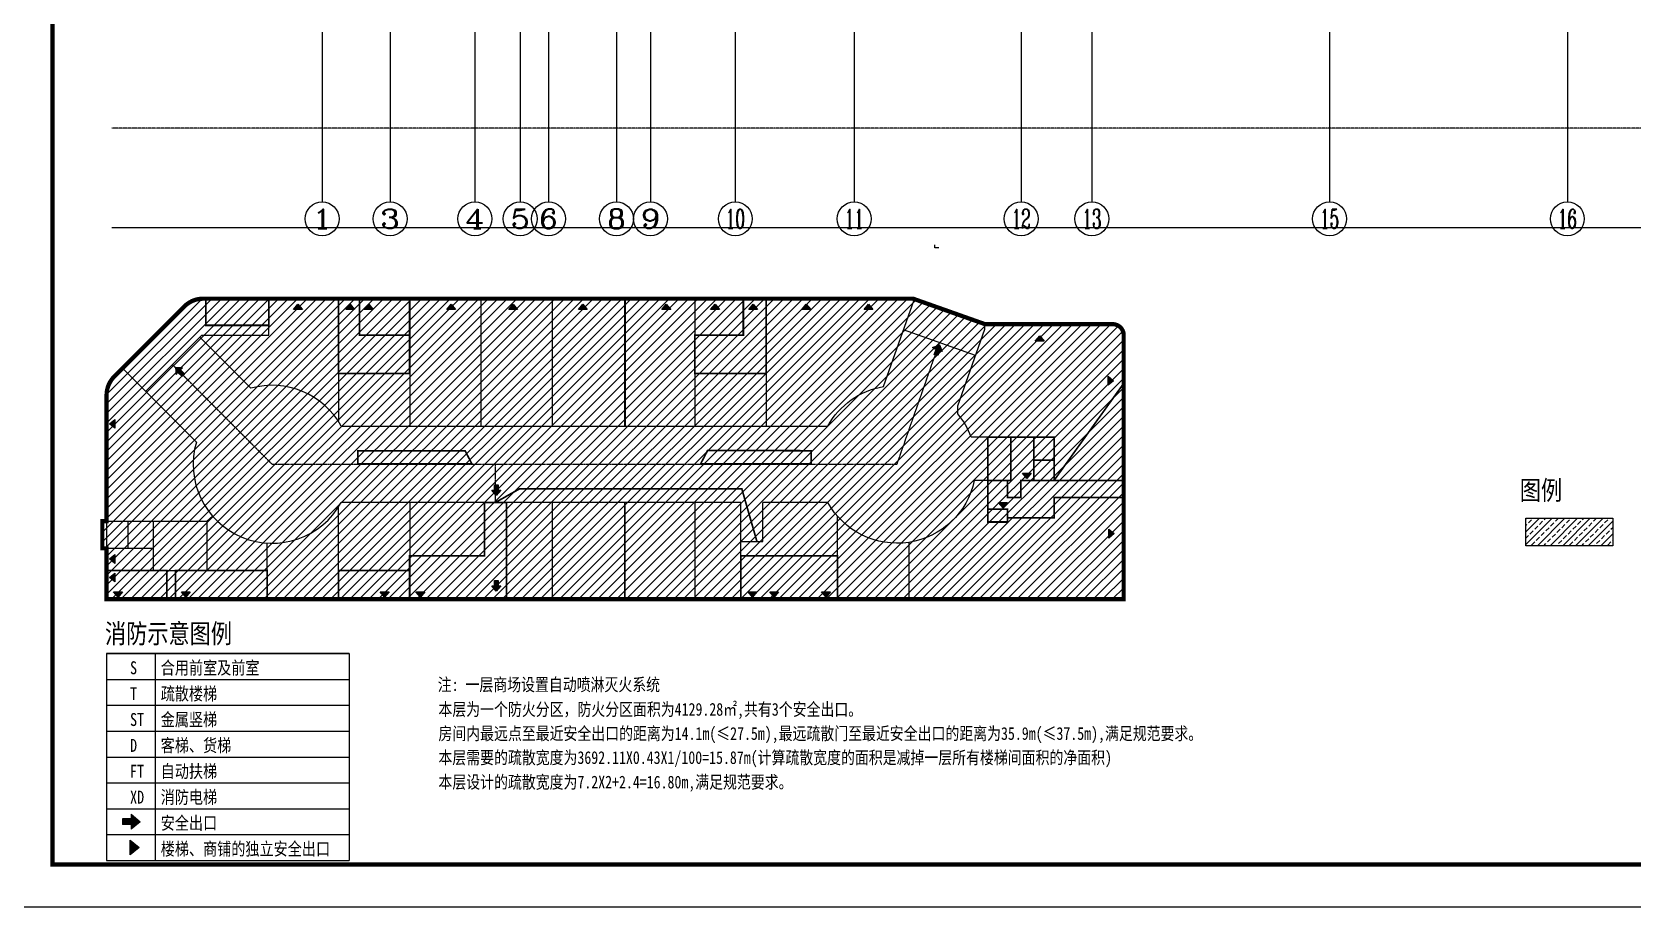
# Model space of a CAD drawing. Extents: x -737978 to 768813, y -372247 to 1140308.
# Drawn here: x -532002 to -475432, y -159911 to -128998 of the extents above; entities that cross this region are included whole.
import ezdxf
from ezdxf.enums import TextEntityAlignment as Align

# ---------------------------------------------------------------- set-up
doc = ezdxf.new("R2010")
doc.units = 0
doc.header["$LTSCALE"] = 10
doc.header["$MEASUREMENT"] = 0
doc.linetypes.add('DASH', pattern=[0.35, 0.25, -0.1])
doc.linetypes.add('DASHDOT', pattern=[1, 0.5, -0.25, 0, -0.25])
doc.layers.get('0').update_dxf_attribs({"linetype": 'CONTINUOUS'})
for name, color, linetype in [('0-填充墙', 8, 'CONTINUOUS'), ('0-消防示意', 6, 'CONTINUOUS'), ('AXIS', 3, 'CONTINUOUS'), ('AXIS_TEXT', 7, 'CONTINUOUS'), ('J-COLU-梁柱', 30, 'CONTINUOUS'), ('lh', 114, 'CONTINUOUS'), ('PUB_HATCH', 8, 'CONTINUOUS'), ('PUB_TEXT', 7, 'CONTINUOUS'), ('PUB_TITLE', 4, 'CONTINUOUS'), ('RD-中线', 7, 'DASHDOT'), ('RD-侧石线', 5, 'CONTINUOUS'), ('疏散距离', 3, 'CONTINUOUS')]:
    doc.layers.add(name, color=color, linetype=linetype)
doc.layers.add('_TL', color=7, linetype='CONTINUOUS', lineweight=18)
doc.styles.add('_TCH_AXIS', font='COMPLEX', dxfattribs={"bigfont": 'GBCBIG'})
doc.styles.add('_宋体', font='', dxfattribs={"width": 0.8})
doc.styles.add('COMPLEX', font='COMPLEX')
doc.styles.get('_宋体').set_extended_font_data('SimSun')

# ---------------------------------------------------------------- blocks, each defined once
blk = doc.blocks.new('61107115113436')
at = {"ltscale": 5}
blk.add_hatch(color=1, dxfattribs=at).paths.add_polyline_path([(0, 600), (-500, 0), (-200, 0), (-200, -600), (200, -600), (200, 0), (500, 0)])
at = {"color": 1, "ltscale": 5}
for p, q in [((-500, 0), (0, 600)), ((-200, 0), (-200, -600)), ((0, 600), (500, 0)), ((200, 0), (200, -600))]:
    blk.add_line(p, q, dxfattribs=at)
for points in [[(-500, 0), (-200, 0)], [(200, 0), (500, 0)], [(-200, -600), (200, -600)]]:
    blk.add_lwpolyline(points, dxfattribs=at)
blk = doc.blocks.new('A$C20041C7A')
at = {"layer": '0-消防示意'}
h = blk.add_hatch(color=1, dxfattribs=at)
h.dxf.hatch_style = 1
h.paths.add_polyline_path([(0, 270), (527, 270), (527, 0), (1055, 448), (527, 897), (527, 628), (0, 628)])
at = {"layer": '0-消防示意', "color": 1}
blk.add_lwpolyline([(0, 270), (527, 270), (527, 0), (1055, 448), (527, 897), (527, 628), (0, 628)], close=True, dxfattribs=at)
blk = doc.blocks.new('XF-1')
at = {"ltscale": 5}
for points in [[(23716, 36062), (24238, 36689), (24760, 36062)], [(29864, 36062), (30387, 36689), (30909, 36062)], [(32049, 36062), (32571, 36689), (33093, 36062)], [(41759, 36062), (42281, 36689), (42803, 36062)], [(49059, 36062), (49581, 36689), (50103, 36062)], [(57271, 36062), (57793, 36689), (58315, 36062)], [(67101, 36062), (67623, 36689), (68145, 36062)], [(72846, 36062), (73368, 36689), (73890, 36062)], [(77334, 36062), (77856, 36689), (78379, 36062)], [(83592, 36062), (84114, 36689), (84636, 36062)], [(90919, 36062), (91442, 36689), (91964, 36062)], [(111080, 32339), (111603, 32965), (112125, 32339)], [(98968, 31581), (99726, 31883), (99886, 31083)], [(119662, 28201), (120289, 27679), (119662, 27157)], [(2672, 22081), (2045, 22603), (2672, 23125)], [(110611, 16789), (110089, 16162), (109566, 16789)], [(107808, 13328), (107285, 12701), (106763, 13328)], [(119745, 10201), (120371, 9679), (119745, 9156)], [(2672, 6169), (2045, 6691), (2672, 7213)], [(2672, 3977), (2045, 4499), (2672, 5022)], [(3573, 2809), (3051, 2183), (2528, 2809)], [(11554, 2809), (11031, 2183), (10509, 2809)], [(34965, 2809), (34443, 2183), (33920, 2809)], [(39186, 2809), (38663, 2183), (38141, 2809)], [(78296, 2809), (77774, 2183), (77252, 2809)], [(80855, 2809), (80333, 2183), (79810, 2809)], [(86963, 2809), (86441, 2183), (85918, 2809)]]:
    blk.add_hatch(color=1, dxfattribs=at).paths.add_polyline_path(points)
at = {"layer": 'PUB_HATCH'}
h = blk.add_hatch(dxfattribs=at)
h.set_pattern_fill('ANSI31', color=8, scale=500, style=0)
h.set_pattern_definition([(45, (328615.5, 330709.46), (-561.266, 561.266), [])])
edge = h.paths.add_edge_path()
edge.add_line((1698, 1942), (121498, 1942))
edge.add_line((121498, 1942), (121498, 33042))
edge.add_arc((120198, 33042), 1300, 360, 450)
edge.add_line((120198, 34342), (105163, 34342))
edge.add_line((105163, 34342), (96693, 37342))
edge.add_line((96693, 37342), (13058, 37342))
edge.add_arc((13058, 34242), 3100, 90, 135)
edge.add_line((10866, 36434), (2606, 28174))
edge.add_arc((4798, 25982), 3100, 135, 180)
edge.add_line((1698, 25982), (1698, 11142))
edge.add_line((1698, 11142), (1198, 11142))
edge.add_line((1198, 11142), (1198, 7942))
edge.add_line((1198, 7942), (1698, 7942))
edge.add_line((1698, 7942), (1698, 1942))
at = {"color": 1, "ltscale": 5}
for points in [[(23716, 36062), (24238, 36689), (24760, 36062)], [(29864, 36062), (30387, 36689), (30909, 36062)], [(32049, 36062), (32571, 36689), (33093, 36062)], [(41759, 36062), (42281, 36689), (42803, 36062)], [(49059, 36062), (49581, 36689), (50103, 36062)], [(57271, 36062), (57793, 36689), (58315, 36062)], [(67101, 36062), (67623, 36689), (68145, 36062)], [(72846, 36062), (73368, 36689), (73890, 36062)], [(77334, 36062), (77856, 36689), (78379, 36062)], [(83592, 36062), (84114, 36689), (84636, 36062)], [(90919, 36062), (91442, 36689), (91964, 36062)], [(111080, 32339), (111603, 32965), (112125, 32339)], [(98968, 31581), (99726, 31883), (99886, 31083)], [(119662, 28201), (120289, 27679), (119662, 27157)], [(2672, 22081), (2045, 22603), (2672, 23125)], [(110611, 16789), (110089, 16162), (109566, 16789)], [(107808, 13328), (107285, 12701), (106763, 13328)], [(119745, 10201), (120371, 9679), (119745, 9156)], [(2672, 6169), (2045, 6691), (2672, 7213)], [(2672, 3977), (2045, 4499), (2672, 5022)], [(3573, 2809), (3051, 2183), (2528, 2809)], [(11554, 2809), (11031, 2183), (10509, 2809)], [(34965, 2809), (34443, 2183), (33920, 2809)], [(39186, 2809), (38663, 2183), (38141, 2809)], [(78296, 2809), (77774, 2183), (77252, 2809)], [(80855, 2809), (80333, 2183), (79810, 2809)], [(86963, 2809), (86441, 2183), (85918, 2809)]]:
    blk.add_lwpolyline(points, close=True, dxfattribs=at)
for points in [[(13498, 11142), (14182, 11737)], [(1698, 11142), (1698, 7942)]]:
    blk.add_lwpolyline(points)
at = {"layer": '0-消防示意', "color": 1}
for points in [[(6308, 26431), (12919, 33042), (20798, 33042), (20798, 37342)], [(28998, 37342), (28998, 28542), (37398, 28542)], [(37398, 28542), (37398, 33042), (31498, 33042), (31498, 37342)], [(45798, 37342), (45798, 22342)], [(54198, 37342), (54198, 22342)], [(62698, 37342), (62698, 22342)], [(62798, 37342), (62798, 22342)], [(70998, 37342), (70998, 22342)], [(18675, 26793), (12672, 32795)], [(104050, 30652), (95566, 33657)], [(12273, 20456), (3657, 29083)], [(28998, 28542), (28998, 22999)], [(37398, 28542), (37398, 22342)], [(79398, 28542), (79398, 22342)], [(76398, 13342), (29337, 13342)], [(37398, 13342), (37398, 7042)], [(54198, 13342), (54198, 1942)], [(62698, 13342), (62698, 1942)], [(62798, 1942), (62798, 13342)], [(70998, 13342), (70998, 1942)], [(76398, 7042), (76398, 13342)], [(78998, 8742), (78998, 13342)], [(28998, 5342), (28998, 12777)], [(87798, 7042), (87798, 11719)], [(1698, 11142), (13498, 11142)], [(4198, 11142), (4198, 7942)], [(7198, 11142), (7198, 5342)], [(13498, 11142), (13498, 5342)], [(1698, 7942), (7198, 7942)], [(20598, 5342), (20598, 8505)], [(76398, 8742), (78998, 8742)], [(96200, 8648), (96198, 1942)], [(1698, 1942), (121498, 1942)]]:
    blk.add_lwpolyline(points, dxfattribs=at)
at = {"layer": '0-消防示意', "color": 3, "const_width": 200}
for points in [[(13379, 34204), (20798, 34204), (20798, 37342), (13379, 37342)], [(28998, 37342), (31498, 37342), (31498, 33042), (37398, 33042), (37398, 28542), (28998, 28542)], [(37398, 33042), (31498, 33042), (31498, 37342), (37398, 37342)], [(105498, 21042), (108198, 21042), (108198, 15942), (105498, 15942)], [(110898, 21042), (113298, 21042), (113298, 15942), (110898, 15942)], [(31298, 17892), (44727, 17892), (43920, 19440), (31302, 19440)], [(71669, 17891), (72489, 19463), (84674, 19439), (84698, 17891)], [(105498, 12542), (107798, 12542), (107798, 11042), (105498, 11042)], [(76398, 7042), (87798, 7042), (87798, 1942), (76398, 1942)], [(1698, 5342), (8798, 5342), (8798, 1942), (1698, 1942)], [(20598, 5342), (9798, 5342), (9798, 1942), (20598, 1942)], [(37398, 5342), (28998, 5342), (28998, 1942), (37398, 1942)]]:
    blk.add_lwpolyline(points, close=True, dxfattribs=at)
at = {"layer": '0-消防示意', "color": 1}
for points in [[(29337, 22342), (86659, 22342, -0.2273438), (93211, 27005), (96818, 37192)], [(105498, 21042), (103530, 21042, 0.0858454), (101948, 23789, 0.0046061), (101944, 24707), (105148, 33754), (105148, 34348)], [(105498, 15942), (103902, 15942, -0.6954898), (86659, 13342), (78998, 13342)]]:
    blk.add_lwpolyline(points, format="xyb", dxfattribs=at)
at = {"layer": '0-消防示意', "color": 3}
for points in [[(76698, 37342, 200, 200, 0), (76698, 33042, 200, 200, 0), (70998, 33042, 200, 200, 0), (70998, 28542, 200, 200, 0), (79398, 28542, 200, 200, 0), (79398, 37342, 200, 200, 0), (76698, 37342, 0, 0, 0)], [(46198, 13342, 200, 200, 0), (48798, 13342, 200, 200, 0), (48798, 1942, 200, 200, 0), (37398, 1942, 200, 200, 0), (37398, 7042, 200, 200, 0), (46198, 7042, 200, 200, 0), (46198, 13342, 0, 0, 0)]]:
    blk.add_lwpolyline(points, format="xyseb", dxfattribs=at)
at = {"layer": '0-消防示意', "color": 3, "const_width": 200}
for points in [[(107798, 15942), (107798, 13942), (109398, 13942), (109398, 15942), (113298, 15942), (113298, 20942), (113298, 21042), (108198, 21042)], [(110898, 18342), (113298, 18342)], [(121498, 13942), (113298, 13942), (113298, 11642), (113298, 11542), (107798, 11542), (107798, 12542), (105498, 12542), (105498, 15942)], [(113298, 15942), (121498, 15942)]]:
    blk.add_lwpolyline(points, dxfattribs=at)
at = {"layer": '0-消防示意', "color": 1}
blk.add_lwpolyline([(8798, 5342), (9798, 5342), (9798, 1942), (8798, 1942)], close=True, dxfattribs=at)
for start, end in [(28.93853, 105.74313), (163.67042, 331.06147)]:
    blk.add_arc((21198, 17842), 9300, start, end, dxfattribs=at)
at = {"layer": '_TL', "const_width": 500}
blk.add_lwpolyline([(1698, 1942), (121498, 1942), (121498, 33042, 0.4142136), (120198, 34342), (105163, 34342), (96693, 37342), (13058, 37342, 0.1989124), (10866, 36434), (2606, 28174, 0.1989124), (1698, 25982), (1698, 11142), (1198, 11142), (1198, 7942), (1698, 7942)], format="xyb", close=True, dxfattribs=at)
at = {"layer": 'J-COLU-梁柱'}
blk.add_lwpolyline([(99723, 43322), (99262, 43322), (99262, 43684)], dxfattribs=at)
at = {"layer": 'lh', "color": 4, "linetype": 'DASH', "ltscale": 5}
for points in [[(21198, 17842), (94798, 17842), (99808, 32154)], [(21198, 17842), (9458, 29581)], [(47498, 13342), (47498, 17842)]]:
    blk.add_lwpolyline(points, dxfattribs=at)
at = {"layer": '疏散距离', "color": 6, "linetype": 'DASH', "ltscale": 5, "const_width": 200}
for points in [[(113298, 15942), (121498, 27366)], [(78298, 8742), (76524, 14942), (50328, 14942), (47498, 13342)]]:
    blk.add_lwpolyline(points, dxfattribs=at)
at = {"layer": '0-消防示意', "color": 1, "yscale": 1.2, "zscale": 1.2}
for p, xscale, rotation in [((98883, 30885), -1.2, 250.4999999999994), ((11087, 28738), 1.2, 134.9999999999991), ((48136, 15436), -1.2, 89.9999999905542), ((48136, 4157), -1.2, 89.9999999905542)]:
    blk.add_blockref('A$C20041C7A', p, dxfattribs=dict(at, xscale=xscale, rotation=rotation))
blk = doc.blocks.new('_AXISO')
blk.add_circle((0, 0), 0.5)
at = {"layer": 'AXIS_TEXT', "style": 'COMPLEX', "width": 1.041667}
blk.add_attdef('A', text='', height=0.56, dxfattribs=at).set_placement((-0.25, -0.28), (0.25, -0.28), align=Align.FIT)

msp = doc.modelspace()

# ---------------------------------------------------------------- hatches: boundary and pattern name
at = {"ltscale": 5}
msp.add_hatch(color=1, dxfattribs=at).paths.add_polyline_path([(-528532, -157550.5), (-528218.7, -157811.6), (-528532, -158072.7)])
at = {"layer": '0-填充墙'}
h = msp.add_hatch(dxfattribs=at)
h.set_pattern_fill('ANSI33', color=256, scale=100, style=0)
h.set_pattern_definition([(45, (-7441.3, 8118.93), (-224.5064, 224.5064), []), (45, (-7216.8, 8118.93), (-224.5064, 224.5064), [158.75, -79.375])])
h.paths.add_polyline_path([(-479222.3, -146172.4), (-476144.5, -146172.4), (-476144.5, -147146.1), (-479222.3, -147146.1)])

# ---------------------------------------------------------------- linework, layer by layer
at = {"color": 1, "ltscale": 5}
msp.add_lwpolyline([(-528532, -157550.5), (-528218.7, -157811.6), (-528532, -158072.7)], close=True, dxfattribs=at)
at = {"layer": '0-填充墙'}
msp.add_lwpolyline([(-479222.3, -146172.4), (-476144.5, -146172.4), (-476144.5, -147146.1), (-479222.3, -147146.1)], close=True, dxfattribs=at)
at = {"layer": 'AXIS'}
for p, q in [((-521751.1, -128998.4), (-521751.1, -134998.4)), ((-519351.1, -128998.4), (-519351.1, -134998.4)), ((-516351.1, -128998.4), (-516351.1, -134998.4)), ((-514751.1, -128998.4), (-514751.1, -134998.4)), ((-513751.1, -128998.4), (-513751.1, -134998.4)), ((-511351.1, -128998.4), (-511351.1, -134998.4)), ((-510151.1, -128998.4), (-510151.1, -134998.4)), ((-507151.1, -128998.4), (-507151.1, -134998.4)), ((-502951.1, -128998.4), (-502951.1, -134998.4)), ((-497051.1, -128998.4), (-497051.1, -134998.4)), ((-494551.1, -128998.4), (-494551.1, -134998.4)), ((-486151.1, -128998.4), (-486151.1, -134998.4)), ((-477751.1, -128998.4), (-477751.1, -134998.4))]:
    msp.add_line(p, q, dxfattribs=at)
at = {"layer": 'PUB_TITLE'}
msp.add_lwpolyline([(-535025.1, -159910.6), (-377375.1, -159910.6), (-377375.1, -70810.6), (-535025.1, -70810.6)], close=True, dxfattribs=at)
at = {"layer": 'PUB_TITLE', "const_width": 150}
msp.add_lwpolyline([(-531275.1, -158410.6), (-378875.1, -158410.6), (-378875.1, -72310.6), (-531275.1, -72310.6)], close=True, dxfattribs=at)
at = {"layer": 'PUB_TITLE'}
for points in [[(-520800.2, -150957.2), (-529368.2, -150957.2), (-529368.2, -158268.6)], [(-529368.2, -150957.2), (-520800.2, -150957.2), (-520800.2, -158268.6)], [(-527654.6, -150957.2), (-527654.6, -158268.6)], [(-529368.2, -151871.1), (-520800.2, -151871.1)], [(-529368.2, -151871.1), (-520800.2, -151871.1)], [(-529368.2, -152785.1), (-520800.2, -152785.1)], [(-529368.2, -152785.1), (-520800.2, -152785.1)], [(-529368.2, -153699), (-520800.2, -153699)], [(-529368.2, -153699), (-520800.2, -153699)], [(-529368.2, -154612.9), (-520800.2, -154612.9)], [(-529368.2, -154612.9), (-520800.2, -154612.9)], [(-529368.2, -154612.9), (-520800.2, -154612.9)], [(-529368.2, -154612.9), (-520800.2, -154612.9)], [(-529368.2, -155526.8), (-520800.2, -155526.8)], [(-529368.2, -155526.8), (-520800.2, -155526.8)], [(-529368.2, -155526.8), (-520800.2, -155526.8)], [(-529368.2, -155526.8), (-520800.2, -155526.8)], [(-529368.2, -156440.7), (-520800.2, -156440.7)], [(-529368.2, -157354.7), (-520800.2, -157354.7)], [(-529368.2, -158268.6), (-520800.2, -158268.6)], [(-529368.2, -158268.6), (-520800.2, -158268.6)]]:
    msp.add_lwpolyline(points, dxfattribs=at)
at = {"layer": 'RD-中线', "color": 8, "ltscale": 2}
msp.add_line((-395971.5, -132399.3), (-529181.7, -132399.6), dxfattribs=at)
at = {"layer": 'RD-侧石线', "color": 8}
msp.add_line((-529181.7, -135899.6), (-395971.5, -135899.3), dxfattribs=at)

# ---------------------------------------------------------------- block references
at = {"layer": '0-消防示意', "xscale": 0.3, "yscale": 0.3, "zscale": 0.3}
msp.add_blockref('XF-1', (-529877.2, -149622.1), dxfattribs=at)
at = {"layer": 'AXIS'}
ref = msp.add_blockref('_AXISO', (-521751.1, -135598.4), dxfattribs=dict(at, xscale=1200, yscale=1200, zscale=1200))
ref.add_attrib('A', '1', dxfattribs={"layer": 'AXIS_TEXT', "height": 678.8, "style": '_TCH_AXIS', "width": 2.333333}).set_placement((-522090.5, -135937.8), (-521411.7, -135937.8), align=Align.FIT)
ref = msp.add_blockref('_AXISO', (-519351.1, -135598.4), dxfattribs=dict(at, xscale=1200, yscale=1200, zscale=1200))
ref.add_attrib('A', '3', dxfattribs={"layer": 'AXIS_TEXT', "height": 678.8, "style": '_TCH_AXIS', "width": 1.5}).set_placement((-519690.5, -135937.8), (-519011.7, -135937.8), align=Align.FIT)
ref = msp.add_blockref('_AXISO', (-516351.1, -135598.4), dxfattribs=dict(at, xscale=1200, yscale=1200, zscale=1200))
ref.add_attrib('A', '4', dxfattribs={"layer": 'AXIS_TEXT', "height": 678.8, "style": '_TCH_AXIS', "width": 1.3125}).set_placement((-516690.5, -135937.8), (-516011.7, -135937.8), align=Align.FIT)
ref = msp.add_blockref('_AXISO', (-514751.1, -135598.4), dxfattribs=dict(at, xscale=1200, yscale=1200, zscale=1200))
ref.add_attrib('A', '5', dxfattribs={"layer": 'AXIS_TEXT', "height": 678.8, "style": '_TCH_AXIS', "width": 1.5}).set_placement((-515090.5, -135937.8), (-514411.7, -135937.8), align=Align.FIT)
ref = msp.add_blockref('_AXISO', (-513751.1, -135598.4), dxfattribs=dict(at, xscale=1200, yscale=1200, zscale=1200))
ref.add_attrib('A', '6', dxfattribs={"layer": 'AXIS_TEXT', "height": 678.8, "style": '_TCH_AXIS', "width": 1.5}).set_placement((-514090.5, -135937.8), (-513411.7, -135937.8), align=Align.FIT)
ref = msp.add_blockref('_AXISO', (-511351.1, -135598.4), dxfattribs=dict(at, xscale=1200, yscale=1200, zscale=1200))
ref.add_attrib('A', '8', dxfattribs={"layer": 'AXIS_TEXT', "height": 678.8, "style": '_TCH_AXIS', "width": 1.5}).set_placement((-511690.5, -135937.8), (-511011.7, -135937.8), align=Align.FIT)
ref = msp.add_blockref('_AXISO', (-510151.1, -135598.4), dxfattribs=dict(at, xscale=1200, yscale=1200, zscale=1200))
ref.add_attrib('A', '9', dxfattribs={"layer": 'AXIS_TEXT', "height": 678.8, "style": '_TCH_AXIS', "width": 1.5}).set_placement((-510490.5, -135937.8), (-509811.7, -135937.8), align=Align.FIT)
ref = msp.add_blockref('_AXISO', (-507151.1, -135598.4), dxfattribs=dict(at, xscale=1200, yscale=1200, zscale=1200))
ref.add_attrib('A', '10', dxfattribs={"layer": 'AXIS_TEXT', "height": 678.82, "style": '_TCH_AXIS', "width": 0.724138}).set_placement((-507490.5, -135937.8), (-506811.7, -135937.8), align=Align.FIT)
ref = msp.add_blockref('_AXISO', (-502951.1, -135598.4), dxfattribs=dict(at, xscale=1200, yscale=1200, zscale=1200))
ref.add_attrib('A', '11', dxfattribs={"layer": 'AXIS_TEXT', "height": 678.82, "style": '_TCH_AXIS', "width": 0.875}).set_placement((-503290.5, -135937.8), (-502611.7, -135937.8), align=Align.FIT)
ref = msp.add_blockref('_AXISO', (-497051.1, -135598.4), dxfattribs=dict(at, xscale=1200, yscale=1200, zscale=1200))
ref.add_attrib('A', '12', dxfattribs={"layer": 'AXIS_TEXT', "height": 678.82, "style": '_TCH_AXIS', "width": 0.724138}).set_placement((-497390.5, -135937.8), (-496711.7, -135937.8), align=Align.FIT)
ref = msp.add_blockref('_AXISO', (-494551.1, -135598.4), dxfattribs=dict(at, xscale=1200, yscale=1200, zscale=1200))
ref.add_attrib('A', '13', dxfattribs={"layer": 'AXIS_TEXT', "height": 678.82, "style": '_TCH_AXIS', "width": 0.724138}).set_placement((-494890.5, -135937.8), (-494211.7, -135937.8), align=Align.FIT)
ref = msp.add_blockref('_AXISO', (-486151.1, -135598.4), dxfattribs=dict(at, xscale=1200, yscale=1200, zscale=1200))
ref.add_attrib('A', '15', dxfattribs={"layer": 'AXIS_TEXT', "height": 678.82, "style": '_TCH_AXIS', "width": 0.724138}).set_placement((-486490.5, -135937.8), (-485811.7, -135937.8), align=Align.FIT)
ref = msp.add_blockref('_AXISO', (-477751.1, -135598.4), dxfattribs=dict(at, xscale=1200, yscale=1200, zscale=1200))
ref.add_attrib('A', '16', dxfattribs={"layer": 'AXIS_TEXT', "height": 678.82, "style": '_TCH_AXIS', "width": 0.724138}).set_placement((-478090.5, -135937.8), (-477411.7, -135937.8), align=Align.FIT)
at = {"layer": 'PUB_TEXT', "xscale": 0.5222401220798493, "yscale": 0.5222401220798493, "zscale": 0.5222401220798493, "rotation": 270}
msp.add_blockref('61107115113436', (-528495.8, -156897.7), dxfattribs=at)

# ---------------------------------------------------------------- texts
at = {"layer": 'PUB_TEXT', "style": '_宋体', "width": 0.8}
for s, height, p in [('图例', 685.44, (-479429.8, -145530)), ('消防示意图例', 685.44, (-529424.7, -150594.1)), ('S', 457, (-528538.4, -151688.4)), ('合用前室及前室', 456.96, (-527454.7, -151688.4)), ('T', 457, (-528538.4, -152602.3)), ('疏散楼梯', 456.96, (-527454.7, -152602.3)), ('注: 一层商场设置自动喷淋灭火系统', 450, (-517665.9, -152278.5)), ('本层为一个防火分区，防火分区面积为4129.28㎡,共有3个安全出口。', 450, (-517640.9, -153152.5)), ('ST', 456.96, (-528538.4, -153516.2)), ('金属竖梯', 456.96, (-527454.7, -153516.2)), ('房间内最远点至最近安全出口的距离为14.1m(≤27.5m),最远疏散门至最近安全出口的距离为35.9m(≤37.5m),满足规范要求。', 450, (-517640.9, -154006.2)), ('D', 457, (-528538.4, -154430.1)), ('客梯、货梯', 456.96, (-527454.7, -154430.1)), ('本层需要的疏散宽度为3692.11X0.43X1/100=15.87m(计算疏散宽度的面积是减掉一层所有楼梯间面积的净面积)', 450, (-517640.9, -154856.8)), ('FT', 456.96, (-528538.4, -155344)), ('自动扶梯', 456.96, (-527454.7, -155344)), ('本层设计的疏散宽度为7.2X2+2.4=16.80m,满足规范要求。', 450, (-517640.9, -155721.4)), ('XD', 456.96, (-528538.4, -156258)), ('消防电梯', 456.96, (-527454.7, -156258)), ('安全出口', 456.96, (-527454.7, -157171.9)), ('楼梯、商铺的独立安全出口', 456.96, (-527454.7, -158085.8))]:
    msp.add_text(s, height=height, dxfattribs=at).set_placement(p)

doc.saveas('drawing.dxf')
